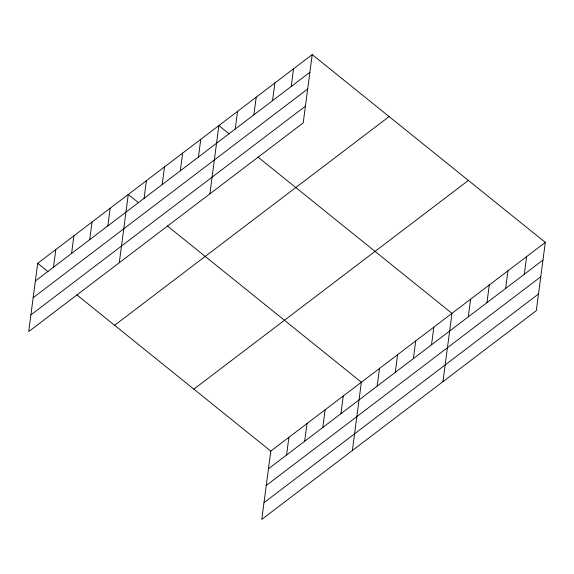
<?xml version="1.0" encoding="UTF-8"?>
<svg xmlns="http://www.w3.org/2000/svg" width="574" height="574" viewBox="0 0 574 574"><rect width="100%" height="100%" fill="white"/><g stroke="black" fill="none" stroke-linecap="round" stroke-linejoin="round"><path stroke-width="0.86" d="M312.213 54.609L37.69 263.33L28.7 331.607L303.223 122.886L312.213 54.609L545.3 242.393L536.31 310.67L261.787 519.391L270.777 451.114L545.3 242.393M53.482 267.226L55.807 249.554M71.599 253.45L73.924 235.778M89.716 239.674L92.048 222.002M107.84 225.898L110.165 208.226M119.292 262.727L128.282 194.45L138.585 202.751M144.074 198.346L146.399 180.674M162.191 184.57L164.523 166.898M180.315 170.801L182.64 153.122M198.432 157.025L200.757 139.353M209.89 193.854L218.873 125.577L229.177 133.871M235.218 129.057L237.543 111.385M253.887 114.865L256.212 97.193M272.55 100.672L274.881 83M291.219 86.48L293.544 68.801M286.57 455.01L288.894 437.338M304.686 441.234L307.011 423.562M322.803 427.458L325.128 409.786M340.92 413.682L343.252 396.01M352.379 450.511L361.369 382.234L167.429 225.991M377.161 386.13L379.486 368.458M395.278 372.354L397.603 354.682M413.395 358.585L415.727 340.906M431.519 344.809L433.844 327.137M442.97 381.638L451.96 313.361L258.02 157.111M468.305 316.841L470.63 299.169M486.967 302.649L489.299 284.977M505.637 288.457L507.961 270.777M524.306 274.264L526.631 256.585M35.366 281.002L309.888 72.281M33.163 297.698L307.693 88.984M30.896 314.904L305.425 106.19M114.606 325.293L389.136 116.579M193.854 389.143L468.384 180.43M268.445 468.786L542.975 260.065M266.25 485.482L540.773 276.768M263.983 502.688L538.512 293.974M37.69 263.33L47.994 271.624M76.837 294.864L270.777 451.114"/></g></svg>
